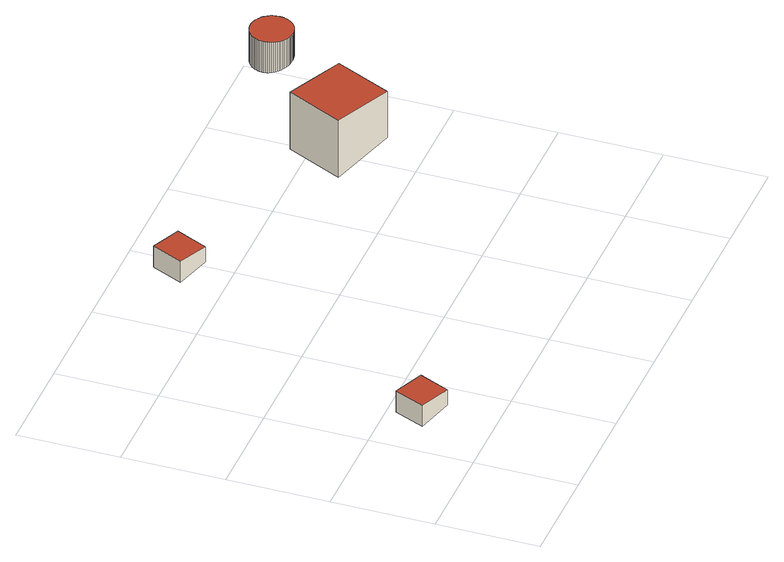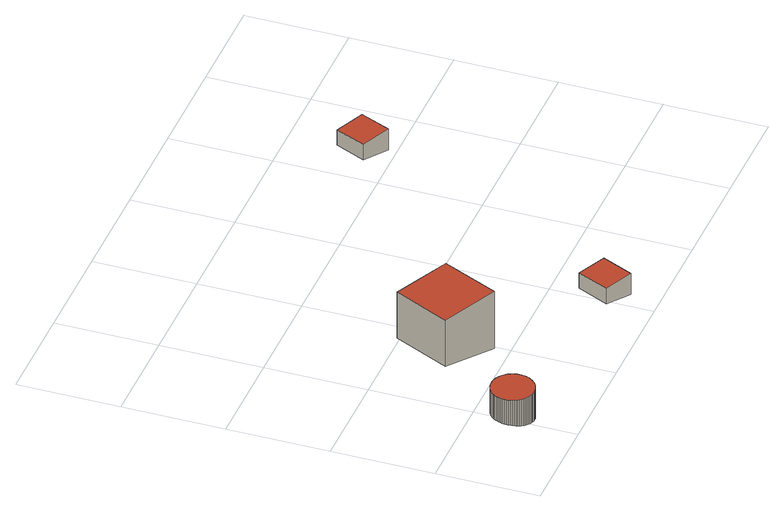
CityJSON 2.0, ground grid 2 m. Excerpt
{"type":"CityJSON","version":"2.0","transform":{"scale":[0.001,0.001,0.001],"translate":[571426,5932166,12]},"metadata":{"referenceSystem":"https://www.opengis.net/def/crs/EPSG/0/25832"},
"CityObjects":{
"building1":{"type":"Building","attributes":{"Grundfläche 2D":"3226.239899","Grundhöhe NN":"5.572"},"children":["building1-1","building1-2","building1-3","building1-4"]},
"building1-1":{"type":"BuildingInstallation","parents":["building1"],"geometry":[{"type":"MultiSurface","lod":"3","boundaries":[[[0,1,2,3]],[[3,2,4,5]],[[0,3,5,6]],[[1,0,6,7]],[[2,1,7,4]]],"semantics":{"surfaces":[{"type":"RoofSurface"},{"type":"WallSurface"}],"values":[0,1,1,1,1]}}]},
"building1-2":{"type":"BuildingInstallation","parents":["building1"],"geometry":[{"type":"MultiSurface","lod":"3","boundaries":[[[8,9,10,11]],[[11,10,12,13]],[[8,11,13,14]],[[9,8,14,15]],[[10,9,15,12]]],"semantics":{"surfaces":[{"type":"RoofSurface"},{"type":"WallSurface"}],"values":[0,1,1,1,1]}}]},
"building1-3":{"type":"BuildingInstallation","parents":["building1"],"geometry":[{"type":"MultiSurface","lod":"3","boundaries":[[[16,17,18,19]],[[20,21,19,18]],[[16,19,21,22]],[[22,23,17,16]],[[18,17,23,20]]],"semantics":{"surfaces":[{"type":"RoofSurface"},{"type":"WallSurface"}],"values":[0,1,1,1,1]}}]},
"building1-4":{"type":"BuildingInstallation","parents":["building1"],"geometry":[{"type":"MultiSurface","lod":"3","boundaries":[[[24,25,26,27,28,29,30,31,32,33,34,35,36,37,38,39,40,41,42,43,44,45,46,47,48,49,50,51,52,53,54,55,56,57,58,59,60,61,62,63,64,65,66,67,68,69,70,71,72,73,74,75,76,77,78,79,80,81,82,83,84,85,86,87,88,89,90,91,92,93,94,95]],[[96,97,28,27]],[[97,98,29,28]],[[99,100,93,92]],[[100,101,94,93]],[[101,102,95,94]],[[102,103,24,95]],[[103,104,25,24]],[[104,105,26,25]],[[105,96,27,26]],[[98,106,30,29]],[[106,107,31,30]],[[107,108,32,31]],[[108,109,33,32]],[[109,110,34,33]],[[110,111,35,34]],[[111,112,36,35]],[[112,113,37,36]],[[113,114,38,37]],[[114,115,39,38]],[[115,116,40,39]],[[116,117,41,40]],[[117,118,42,41]],[[118,119,43,42]],[[119,120,44,43]],[[120,121,45,44]],[[121,122,46,45]],[[122,123,47,46]],[[123,124,48,47]],[[124,125,49,48]],[[125,126,50,49]],[[126,127,51,50]],[[52,51,127,128]],[[128,129,53,52]],[[129,130,54,53]],[[130,131,55,54]],[[131,132,56,55]],[[132,133,57,56]],[[133,134,58,57]],[[134,135,59,58]],[[135,136,60,59]],[[136,137,61,60]],[[137,138,62,61]],[[138,139,63,62]],[[139,140,64,63]],[[140,141,65,64]],[[141,142,66,65]],[[142,143,67,66]],[[143,144,68,67]],[[144,145,69,68]],[[145,146,70,69]],[[146,147,71,70]],[[147,148,72,71]],[[148,149,73,72]],[[149,150,74,73]],[[150,151,75,74]],[[76,75,151,152]],[[152,153,77,76]],[[153,154,78,77]],[[154,155,79,78]],[[155,156,80,79]],[[156,157,81,80]],[[157,158,82,81]],[[158,159,83,82]],[[159,160,84,83]],[[160,161,85,84]],[[161,162,86,85]],[[162,163,87,86]],[[163,164,88,87]],[[164,165,89,88]],[[165,166,90,89]],[[166,167,91,90]],[[167,99,92,91]]],"semantics":{"surfaces":[{"type":"RoofSurface"},{"type":"WallSurface"}],"values":[0,1,1,1,1,1,1,1,1,1,1,1,1,1,1,1,1,1,1,1,1,1,1,1,1,1,1,1,1,1,1,1,1,1,1,1,1,1,1,1,1,1,1,1,1,1,1,1,1,1,1,1,1,1,1,1,1,1,1,1,1,1,1,1,1,1,1,1,1,1,1,1,1]}}]}
},
"vertices":[
[1333,981,904],[1591,1578,904],[991,1838,904],[733,1240,904],[991,1838,433],[733,1240,437],[1333,981,566],[1591,1578,562],
[3387,6810,904],[3964,6547,904],[4248,7171,904],[3670,7434,904],[4248,7171,567],[3670,7434,442],[3387,6810,444],[3964,6547,568],
[7585,4392,2410],[8097,5503,2410],[6970,6022,2410],[6458,4911,2410],[6970,6022,1147],[6458,4911,1149],[7585,4392,1392],[8097,5503,1391],
[9419,6857,2048],[9444,6883,2048],[9467,6910,2048],[9488,6939,2048],[9505,6970,2048],[9520,7003,2048],[9532,7036,2048],[9542,7071,2048],[9548,7106,2048],[9551,7142,2048],[9550,7178,2048],[9547,7213,2048],[9541,7248,2048],[9532,7283,2048],[9519,7316,2048],[9504,7349,2048],[9486,7380,2048],[9465,7409,2048],[9442,7436,2048],[9417,7461,2048],[9389,7484,2048],[9360,7504,2048],[9329,7522,2048],[9297,7537,2048],[9263,7549,2048],[9228,7558,2048],[9193,7565,2048],[9158,7568,2048],[9122,7567,2048],[9086,7564,2048],[9051,7558,2048],[9017,7548,2048],[8983,7536,2048],[8951,7521,2048],[8920,7503,2048],[8891,7482,2048],[8863,7459,2048],[8838,7434,2048],[8815,7406,2048],[8795,7377,2048],[8777,7346,2048],[8762,7314,2048],[8750,7280,2048],[8741,7245,2048],[8735,7210,2048],[8732,7175,2048],[8732,7139,2048],[8735,7103,2048],[8742,7068,2048],[8751,7034,2048],[8763,7000,2048],[8779,6968,2048],[8797,6937,2048],[8817,6908,2048],[8840,6880,2048],[8866,6855,2048],[8893,6832,2048],[8922,6812,2048],[8953,6794,2048],[8986,6779,2048],[9019,6767,2048],[9054,6758,2048],[9089,6752,2048],[9125,6749,2048],[9161,6749,2048],[9196,6752,2048],[9231,6759,2048],[9266,6768,2048],[9299,6780,2048],[9332,6795,2048],[9363,6813,2048],[9392,6834,2048],[9488,6939,1518],[9505,6970,1518],[9520,7003,1518],[9299,6780,1498],[9332,6795,1502],[9363,6813,1506],[9392,6834,1510],[9419,6857,1513],[9444,6883,1515],[9467,6910,1517],[9532,7036,1518],[9542,7071,1517],[9548,7106,1515],[9551,7142,1512],[9550,7178,1509],[9547,7213,1506],[9541,7248,1502],[9532,7283,1497],[9519,7316,1492],[9504,7349,1487],[9486,7380,1481],[9465,7409,1475],[9442,7436,1468],[9417,7461,1462],[9389,7484,1455],[9360,7504,1448],[9329,7522,1441],[9297,7537,1434],[9263,7549,1427],[9228,7558,1420],[9193,7565,1413],[9158,7568,1407],[9122,7567,1400],[9086,7564,1394],[9051,7558,1388],[9017,7548,1383],[8983,7536,1378],[8951,7521,1374],[8920,7503,1370],[8891,7482,1366],[8863,7459,1363],[8838,7434,1361],[8815,7406,1359],[8795,7377,1358],[8777,7346,1357],[8762,7314,1357],[8750,7280,1358],[8741,7245,1359],[8735,7210,1361],[8732,7175,1364],[8732,7139,1367],[8735,7103,1370],[8742,7068,1374],[8751,7034,1379],[8763,7000,1384],[8779,6968,1389],[8797,6937,1395],[8817,6908,1401],[8840,6880,1408],[8866,6855,1414],[8893,6832,1421],[8922,6812,1428],[8953,6794,1435],[8986,6779,1442],[9019,6767,1449],[9054,6758,1456],[9089,6752,1463],[9125,6749,1469],[9161,6749,1476],[9196,6752,1482],[9231,6759,1487],[9266,6768,1493]
]}
